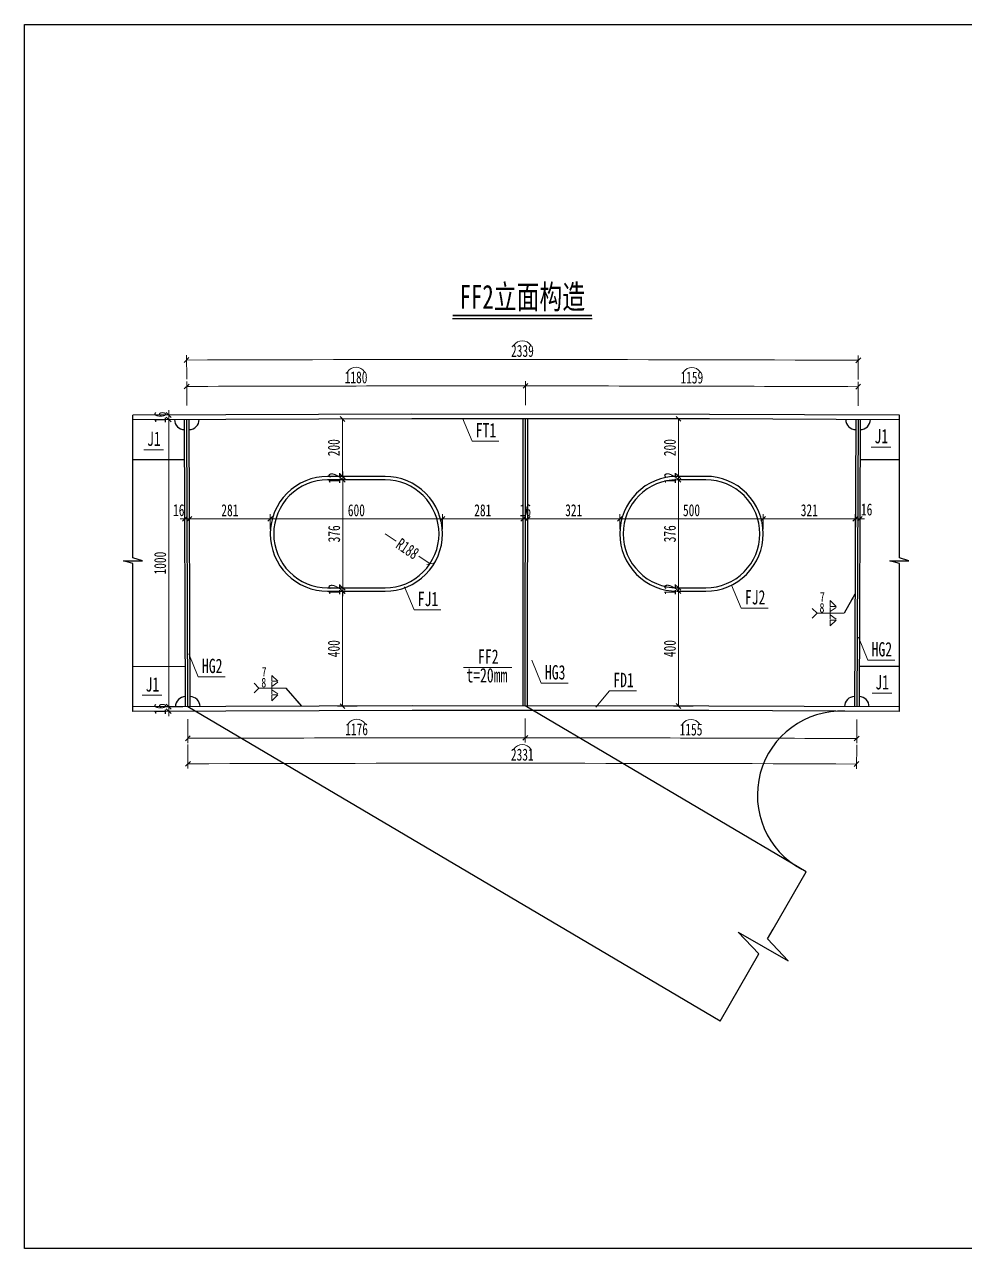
# Model space of a CAD drawing. Header units: millimetres. Extents: x -60009 to 63758, y -2164 to 95433.
# Drawn here: x 19183 to 22459, y 85721 to 89984 of the extents above; entities that cross this region are included whole.
import ezdxf
from ezdxf.enums import TextEntityAlignment as Align

# ---------------------------------------------------------------- set-up
doc = ezdxf.new("R2010")
doc.units = ezdxf.units.MM
doc.layers.get('Defpoints').update_dxf_attribs({"color": 8})
for name, color, linetype, lineweight in [('Dim', 4, 'Continuous', 15), ('文字', 7, 'Continuous', 15), ('标注线及字体', 2, 'Continuous', 15), ('细实线', 4, 'Continuous', 15), ('钢板粗线', 1, 'Continuous', 25)]:
    doc.layers.add(name, color=color, linetype=linetype, lineweight=lineweight)
doc.layers.add('Text', color=4, linetype='Continuous')
doc.styles.add('111', font='仿宋_GB2312.TTF', dxfattribs={"width": 0.7})
doc.styles.add('BM_Dim', font='仿宋_GB2312.TTF', dxfattribs={"width": 0.85})
doc.styles.add('SMEDI', font='仿宋_GB2312.TTF', dxfattribs={"width": 0.75})
doc.styles.get("Standard").update_dxf_attribs({"font": '仿宋_GB2312.TTF'})
doc.dimstyles.new('200', dxfattribs={"dimscale": 0, "dimtxt": 2.5, "dimasz": 1, "dimexe": 1, "dimexo": 1, "dimgap": 0.6, "dimtad": 1, "dimdec": 0, "dimdsep": 46, "dimtxsty": '111', "dimblk": 'OBLIQUE', "dimcen": 0, "dimclrd": 4, "dimclre": 4, "dimclrt": 4, "dimadec": 1, "dimazin": 2, "dimtfac": 1, "dimtdec": 0, "dimtix": 1, "dimtmove": 2, "dimatfit": 3, "dimfxl": 4, "dimfxlon": 1, "dimtolj": 1, "dimlwd": -1, "dimlwe": -1, "dimarcsym": 0})
doc.dimstyles.new('MSteel_1.0_1.0', dxfattribs={"dimtxt": 3, "dimasz": 1.2, "dimexe": 1, "dimexo": 1, "dimgap": 1, "dimtad": 3, "dimtoh": 1, "dimdec": 0, "dimzin": 0, "dimdsep": 46, "dimtxsty": 'Standard', "dimblk": 'ARCHTICK', "dimcen": 0.09, "dimclrd": 3, "dimclre": 3, "dimadec": 0, "dimazin": 0, "dimtfac": 1, "dimtdec": 4, "dimtofl": 0, "dimtmove": 0, "dimatfit": 3, "dimfxl": 1, "dimtolj": 1, "dimtzin": 0, "dimarcsym": 0})

# ---------------------------------------------------------------- blocks, each defined once
blk = doc.blocks.new('_Oblique')
at = {"color": 0, "linetype": 'ByBlock', "lineweight": -2}
blk.add_line((-0.5, -0.5), (0.5, 0.5), dxfattribs=at)
blk = doc.blocks.new('*D675')
at = {"layer": 'Defpoints', "color": 0, "transparency": 16777216}
for p in [(19685.8, 88624.1), (19750.2, 88624.1), (19750.2, 88608.1)]:
    blk.add_point(p, dxfattribs=at)
at = {"layer": '细实线', "color": 4, "transparency": 16777216}
for p, q in [((19685.8, 88624.1), (19685.8, 88640.7)), ((19733.5, 88624.1), (19669.1, 88624.1)), ((19733.5, 88608.1), (19669.1, 88608.1)), ((19685.8, 88608.1), (19685.8, 88624.1)), ((19685.8, 88608.1), (19685.8, 88591.4))]:
    blk.add_line(p, q, dxfattribs=at)
at = {"layer": '细实线', "color": 4, "transparency": 16777216, "xscale": 16.66666666666666, "yscale": 16.66666666666666, "zscale": 16.66666666666666}
for p, rotation in [((19685.8, 88624.1), 270), ((19685.8, 88608.1), 90)]:
    blk.add_blockref('_Oblique', p, dxfattribs=dict(at, rotation=rotation))
at = {"layer": '细实线', "color": 4, "transparency": 16777216, "insert": (19656, 88616.1), "char_height": 41.67, "attachment_point": 5, "rotation": 90, "style": '111'}
blk.add_mtext('\\A1;16', dxfattribs=at)
blk = doc.blocks.new('*D676')
at = {"layer": 'Defpoints', "color": 0, "transparency": 16777216}
for p in [(19685.8, 87608.1), (19752.2, 87608.1), (19752.2, 87592.1)]:
    blk.add_point(p, dxfattribs=at)
at = {"layer": '细实线', "color": 4, "transparency": 16777216}
for p, q in [((19685.8, 87608.1), (19685.8, 87624.7)), ((19735.5, 87608.1), (19669.1, 87608.1)), ((19735.5, 87592.1), (19669.1, 87592.1)), ((19685.8, 87592.1), (19685.8, 87608.1)), ((19685.8, 87592.1), (19685.8, 87575.4))]:
    blk.add_line(p, q, dxfattribs=at)
at = {"layer": '细实线', "color": 4, "transparency": 16777216, "xscale": 16.66666666666666, "yscale": 16.66666666666666, "zscale": 16.66666666666666}
for p, rotation in [((19685.8, 87608.1), 270), ((19685.8, 87592.1), 90)]:
    blk.add_blockref('_Oblique', p, dxfattribs=dict(at, rotation=rotation))
at = {"layer": '细实线', "color": 4, "transparency": 16777216, "insert": (19656, 87600.1), "char_height": 41.67, "attachment_point": 5, "rotation": 90, "style": '111'}
blk.add_mtext('\\A1;16', dxfattribs=at)
blk = doc.blocks.new('*D677')
at = {"layer": 'Defpoints', "color": 0, "transparency": 16777216}
for p in [(19750.2, 88608.1), (19685.8, 87608.1), (19752.2, 87608.1)]:
    blk.add_point(p, dxfattribs=at)
at = {"layer": '细实线', "color": 4, "transparency": 16777216}
for p, q in [((19733.5, 88608.1), (19669.1, 88608.1)), ((19685.8, 88608.1), (19685.8, 87608.1)), ((19735.5, 87608.1), (19669.1, 87608.1))]:
    blk.add_line(p, q, dxfattribs=at)
at = {"layer": '细实线', "color": 4, "transparency": 16777216, "xscale": 16.66666666666666, "yscale": 16.66666666666666, "zscale": 16.66666666666666}
for p, rotation in [((19685.8, 88608.1), 90), ((19685.8, 87608.1), 270)]:
    blk.add_blockref('_Oblique', p, dxfattribs=dict(at, rotation=rotation))
at = {"layer": '细实线', "color": 4, "transparency": 16777216, "insert": (19656, 88108.1), "char_height": 41.67, "attachment_point": 5, "rotation": 90, "style": '111'}
blk.add_mtext('\\A1;1000', dxfattribs=at)
blk = doc.blocks.new('*D678')
at = {"layer": 'Defpoints', "color": 0}
for p in [(20936.6, 88262), (20920.6, 88210.5), (20936.6, 88210.5)]:
    blk.add_point(p, dxfattribs=at)
at = {"layer": '细实线', "color": 4}
for p, q in [((20920.6, 88262), (20903.9, 88262)), ((20920.6, 88227.1), (20920.6, 88278.7)), ((20920.6, 88262), (20936.6, 88262)), ((20936.6, 88227.1), (20936.6, 88278.7)), ((20936.6, 88262), (20953.2, 88262))]:
    blk.add_line(p, q, dxfattribs=at)
at = {"layer": '细实线', "color": 4, "xscale": 16.66666666666666, "yscale": 16.66666666666666, "zscale": 16.66666666666666}
blk.add_blockref('_Oblique', (20920.6, 88262), dxfattribs=at)
at = {"layer": '细实线', "color": 4, "xscale": 16.66666666666666, "yscale": 16.66666666666666, "zscale": 16.66666666666666, "rotation": 180}
blk.add_blockref('_Oblique', (20936.6, 88262), dxfattribs=at)
at = {"layer": '细实线', "color": 4, "insert": (20928.6, 88291.9), "char_height": 41.67, "attachment_point": 5, "style": '111'}
blk.add_mtext('\\A1;16', dxfattribs=at)
blk = doc.blocks.new('*D679')
at = {"layer": 'Defpoints', "color": 0, "transparency": 16777216}
for p in [(22094.1, 88262.1), (22078.1, 88209.1), (22094.1, 88209.1)]:
    blk.add_point(p, dxfattribs=at)
at = {"layer": '细实线', "color": 4, "transparency": 16777216}
for p, q in [((22078.1, 88262.1), (22061.4, 88262.1)), ((22078.1, 88225.7), (22078.1, 88278.8)), ((22078.1, 88262.1), (22094.1, 88262.1)), ((22094.1, 88225.7), (22094.1, 88278.8)), ((22094.1, 88262.1), (22110.7, 88262.1))]:
    blk.add_line(p, q, dxfattribs=at)
at = {"layer": '细实线', "color": 4, "transparency": 16777216, "xscale": 16.66666666666666, "yscale": 16.66666666666666, "zscale": 16.66666666666666}
blk.add_blockref('_Oblique', (22078.1, 88262.1), dxfattribs=at)
at = {"layer": '细实线', "color": 4, "transparency": 16777216, "xscale": 16.66666666666666, "yscale": 16.66666666666666, "zscale": 16.66666666666666, "rotation": 180}
blk.add_blockref('_Oblique', (22094.1, 88262.1), dxfattribs=at)
at = {"layer": '细实线', "color": 4, "transparency": 16777216, "insert": (22117.7, 88294.7), "char_height": 41.67, "attachment_point": 5, "style": '111'}
blk.add_mtext('\\A1;16', dxfattribs=at)
blk = doc.blocks.new('*D680')
at = {"layer": 'Defpoints', "color": 0, "transparency": 16777216}
for p in [(19742.2, 88262), (19742.2, 88192.6), (19758.2, 88195.9)]:
    blk.add_point(p, dxfattribs=at)
at = {"layer": '细实线', "color": 4, "transparency": 16777216}
for p, q in [((19742.2, 88262), (19725.5, 88262)), ((19742.2, 88209.2), (19742.2, 88278.7)), ((19758.2, 88262), (19742.2, 88262)), ((19758.2, 88212.5), (19758.2, 88278.7)), ((19758.2, 88262), (19774.8, 88262))]:
    blk.add_line(p, q, dxfattribs=at)
at = {"layer": '细实线', "color": 4, "transparency": 16777216, "xscale": 16.66666666666666, "yscale": 16.66666666666666, "zscale": 16.66666666666666}
blk.add_blockref('_Oblique', (19742.2, 88262), dxfattribs=at)
at = {"layer": '细实线', "color": 4, "transparency": 16777216, "xscale": 16.66666666666666, "yscale": 16.66666666666666, "zscale": 16.66666666666666, "rotation": 180}
blk.add_blockref('_Oblique', (19758.2, 88262), dxfattribs=at)
at = {"layer": '细实线', "color": 4, "transparency": 16777216, "insert": (19720.8, 88292.4), "char_height": 41.67, "attachment_point": 5, "style": '111'}
blk.add_mtext('\\A1;16', dxfattribs=at)
blk = doc.blocks.new('_ArchTick')
at = {"color": 0, "linetype": 'ByBlock', "const_width": 0.15}
blk.add_lwpolyline([(-0.5, -0.5), (0.5, 0.5)], dxfattribs=at)
blk = doc.blocks.new('半融透2')
at = {"layer": 'Dim'}
for p, q in [((0, 0), (-5.71, 0)), ((-2.95, 0.34), (-1.72, 1.21)), ((-2.95, -0.34), (-1.72, -1.21))]:
    blk.add_line(p, q, dxfattribs=at)
for points in [[(-1.72, 1.41), (-2.95, 1.41), (-2.95, 2.65)], [(-1.72, -1.41), (-2.95, -1.41), (-2.95, -2.65)]]:
    blk.add_lwpolyline(points, close=True, dxfattribs=at)
for points in [[(-6.71, -1), (-5.71, 0), (-6.71, 1)], [(-2.95, -1.21), (-2.95, 0), (-2.95, 1.21)]]:
    blk.add_lwpolyline(points, dxfattribs=at)
at = {"layer": 'Text', "style": 'SMEDI', "width": 0.75}
blk.add_text('7', height=2, dxfattribs=at).set_placement((-5.1, 3.42), align=Align.MIDDLE_LEFT)
blk = doc.blocks.new('*D681')
at = {"layer": 'Defpoints', "color": 0, "transparency": 16777216}
for p in [(20291, 88610.1), (20358.6, 88610.1), (20358.6, 88410.1)]:
    blk.add_point(p, dxfattribs=at)
at = {"layer": '细实线', "color": 4, "transparency": 16777216}
for p, q in [((20341.9, 88610.1), (20274.3, 88610.1)), ((20291, 88410.1), (20291, 88610.1)), ((20341.9, 88410.1), (20274.3, 88410.1))]:
    blk.add_line(p, q, dxfattribs=at)
at = {"layer": '细实线', "color": 4, "transparency": 16777216, "xscale": 16.66666666666666, "yscale": 16.66666666666666, "zscale": 16.66666666666666}
for p, rotation in [((20291, 88610.1), 90), ((20291, 88410.1), 270)]:
    blk.add_blockref('_Oblique', p, dxfattribs=dict(at, rotation=rotation))
at = {"layer": '细实线', "color": 4, "transparency": 16777216, "insert": (20261.2, 88510.1), "char_height": 41.67, "attachment_point": 5, "rotation": 90, "style": '111'}
blk.add_mtext('\\A1;200', dxfattribs=at)
blk = doc.blocks.new('*D682')
at = {"layer": 'Defpoints', "color": 0}
for p in [(20292, 88398.1), (20359.6, 88398.1), (20379.6, 88410.1)]:
    blk.add_point(p, dxfattribs=at)
at = {"layer": '细实线', "color": 4}
for p, q in [((20292, 88410.1), (20292, 88426.8)), ((20358.6, 88410.1), (20275.3, 88410.1)), ((20342.9, 88398.1), (20275.3, 88398.1)), ((20292, 88410.1), (20292, 88398.1)), ((20292, 88398.1), (20292, 88381.4))]:
    blk.add_line(p, q, dxfattribs=at)
at = {"layer": '细实线', "color": 4, "xscale": 16.66666666666666, "yscale": 16.66666666666666, "zscale": 16.66666666666666}
for p, rotation in [((20292, 88410.1), 270), ((20292, 88398.1), 90)]:
    blk.add_blockref('_Oblique', p, dxfattribs=dict(at, rotation=rotation))
at = {"layer": '细实线', "color": 4, "insert": (20262.6, 88404.1), "char_height": 41.67, "attachment_point": 5, "rotation": 90, "style": '111'}
blk.add_mtext('\\A1;12', dxfattribs=at)
blk = doc.blocks.new('*D683')
at = {"layer": 'Defpoints', "color": 0}
for p in [(20378.6, 88398.1), (20292, 88022.1), (20359.6, 88022.1)]:
    blk.add_point(p, dxfattribs=at)
at = {"layer": '细实线', "color": 4}
for p, q in [((20358.6, 88398.1), (20275.3, 88398.1)), ((20292, 88398.1), (20292, 88022.1)), ((20342.9, 88022.1), (20275.3, 88022.1))]:
    blk.add_line(p, q, dxfattribs=at)
at = {"layer": '细实线', "color": 4, "xscale": 16.66666666666666, "yscale": 16.66666666666666, "zscale": 16.66666666666666}
for p, rotation in [((20292, 88398.1), 90), ((20292, 88022.1), 270)]:
    blk.add_blockref('_Oblique', p, dxfattribs=dict(at, rotation=rotation))
at = {"layer": '细实线', "color": 4, "insert": (20262.2, 88210.1), "char_height": 41.67, "attachment_point": 5, "rotation": 90, "style": '111'}
blk.add_mtext('\\A1;376', dxfattribs=at)
blk = doc.blocks.new('*D684')
at = {"layer": 'Defpoints', "color": 0}
for p in [(20292, 88010.1), (20359.6, 88010.1), (20379.6, 88022.1)]:
    blk.add_point(p, dxfattribs=at)
at = {"layer": '细实线', "color": 4}
for p, q in [((20292, 88022.1), (20292, 88038.8)), ((20358.6, 88022.1), (20275.3, 88022.1)), ((20342.9, 88010.1), (20275.3, 88010.1)), ((20292, 88022.1), (20292, 88010.1)), ((20292, 88010.1), (20292, 87993.4))]:
    blk.add_line(p, q, dxfattribs=at)
at = {"layer": '细实线', "color": 4, "xscale": 16.66666666666666, "yscale": 16.66666666666666, "zscale": 16.66666666666666}
for p, rotation in [((20292, 88022.1), 270), ((20292, 88010.1), 90)]:
    blk.add_blockref('_Oblique', p, dxfattribs=dict(at, rotation=rotation))
at = {"layer": '细实线', "color": 4, "insert": (20262.6, 88016.1), "char_height": 41.67, "attachment_point": 5, "rotation": 90, "style": '111'}
blk.add_mtext('\\A1;12', dxfattribs=at)
blk = doc.blocks.new('*D685')
at = {"layer": 'Defpoints', "color": 0, "transparency": 16777216}
for p in [(20358.6, 88010.1), (20291, 87610.1), (20358.6, 87610.1)]:
    blk.add_point(p, dxfattribs=at)
at = {"layer": '细实线', "color": 4, "transparency": 16777216}
for p, q in [((20341.9, 88010.1), (20274.3, 88010.1)), ((20291, 88010.1), (20291, 87610.1)), ((20341.9, 87610.1), (20274.3, 87610.1))]:
    blk.add_line(p, q, dxfattribs=at)
at = {"layer": '细实线', "color": 4, "transparency": 16777216, "xscale": 16.66666666666666, "yscale": 16.66666666666666, "zscale": 16.66666666666666}
for p, rotation in [((20291, 88010.1), 90), ((20291, 87610.1), 270)]:
    blk.add_blockref('_Oblique', p, dxfattribs=dict(at, rotation=rotation))
at = {"layer": '细实线', "color": 4, "transparency": 16777216, "insert": (20261.2, 87810.1), "char_height": 41.67, "attachment_point": 5, "rotation": 90, "style": '111'}
blk.add_mtext('\\A1;400', dxfattribs=at)
blk = doc.blocks.new('*D686')
at = {"layer": 'Defpoints', "color": 0, "transparency": 16777216}
for p in [(21529.4, 88010.3), (21461.8, 87610.3), (21529.4, 87610.3)]:
    blk.add_point(p, dxfattribs=at)
at = {"layer": '细实线', "color": 4, "transparency": 16777216}
for p, q in [((21512.8, 88010.3), (21445.1, 88010.3)), ((21461.8, 88010.3), (21461.8, 87610.3)), ((21512.8, 87610.3), (21445.1, 87610.3))]:
    blk.add_line(p, q, dxfattribs=at)
at = {"layer": '细实线', "color": 4, "transparency": 16777216, "xscale": 16.66666666666666, "yscale": 16.66666666666666, "zscale": 16.66666666666666}
for p, rotation in [((21461.8, 88010.3), 90), ((21461.8, 87610.3), 270)]:
    blk.add_blockref('_Oblique', p, dxfattribs=dict(at, rotation=rotation))
at = {"layer": '细实线', "color": 4, "transparency": 16777216, "insert": (21432, 87810.3), "char_height": 41.67, "attachment_point": 5, "rotation": 90, "style": '111'}
blk.add_mtext('\\A1;400', dxfattribs=at)
blk = doc.blocks.new('*D687')
at = {"layer": 'Defpoints', "color": 0, "transparency": 16777216}
for p in [(21529.4, 88398.3), (21461.8, 88022.3), (21529.4, 88022.3)]:
    blk.add_point(p, dxfattribs=at)
at = {"layer": '细实线', "color": 4, "transparency": 16777216}
for p, q in [((21512.8, 88398.3), (21445.1, 88398.3)), ((21461.8, 88398.3), (21461.8, 88022.3)), ((21512.8, 88022.3), (21445.1, 88022.3))]:
    blk.add_line(p, q, dxfattribs=at)
at = {"layer": '细实线', "color": 4, "transparency": 16777216, "xscale": 16.66666666666666, "yscale": 16.66666666666666, "zscale": 16.66666666666666}
for p, rotation in [((21461.8, 88398.3), 90), ((21461.8, 88022.3), 270)]:
    blk.add_blockref('_Oblique', p, dxfattribs=dict(at, rotation=rotation))
at = {"layer": '细实线', "color": 4, "transparency": 16777216, "insert": (21432, 88210.3), "char_height": 41.67, "attachment_point": 5, "rotation": 90, "style": '111'}
blk.add_mtext('\\A1;376', dxfattribs=at)
blk = doc.blocks.new('*D688')
at = {"layer": 'Defpoints', "color": 0, "transparency": 16777216}
for p in [(21461.8, 88610.3), (21529.4, 88610.3), (21529.4, 88410.3)]:
    blk.add_point(p, dxfattribs=at)
at = {"layer": '细实线', "color": 4, "transparency": 16777216}
for p, q in [((21512.8, 88610.3), (21445.1, 88610.3)), ((21461.8, 88410.3), (21461.8, 88610.3)), ((21512.8, 88410.3), (21445.1, 88410.3))]:
    blk.add_line(p, q, dxfattribs=at)
at = {"layer": '细实线', "color": 4, "transparency": 16777216, "xscale": 16.66666666666666, "yscale": 16.66666666666666, "zscale": 16.66666666666666}
for p, rotation in [((21461.8, 88610.3), 90), ((21461.8, 88410.3), 270)]:
    blk.add_blockref('_Oblique', p, dxfattribs=dict(at, rotation=rotation))
at = {"layer": '细实线', "color": 4, "transparency": 16777216, "insert": (21432, 88510.3), "char_height": 41.67, "attachment_point": 5, "rotation": 90, "style": '111'}
blk.add_mtext('\\A1;200', dxfattribs=at)
blk = doc.blocks.new('*D689')
at = {"layer": 'Defpoints', "color": 0, "transparency": 16777216}
for p in [(21461.8, 88010.3), (21529.4, 88022.3), (21529.4, 88010.3)]:
    blk.add_point(p, dxfattribs=at)
at = {"layer": '细实线', "color": 4, "transparency": 16777216}
for p, q in [((21461.8, 88022.3), (21461.8, 88038.9)), ((21512.8, 88022.3), (21445.1, 88022.3)), ((21512.8, 88010.3), (21445.1, 88010.3)), ((21461.8, 88022.3), (21461.8, 88010.3)), ((21461.8, 88010.3), (21461.8, 87993.6))]:
    blk.add_line(p, q, dxfattribs=at)
at = {"layer": '细实线', "color": 4, "transparency": 16777216, "xscale": 16.66666666666666, "yscale": 16.66666666666666, "zscale": 16.66666666666666}
for p, rotation in [((21461.8, 88022.3), 270), ((21461.8, 88010.3), 90)]:
    blk.add_blockref('_Oblique', p, dxfattribs=dict(at, rotation=rotation))
at = {"layer": '细实线', "color": 4, "transparency": 16777216, "insert": (21432.4, 88016.3), "char_height": 41.67, "attachment_point": 5, "rotation": 90, "style": '111'}
blk.add_mtext('\\A1;12', dxfattribs=at)
blk = doc.blocks.new('*D690')
at = {"layer": 'Defpoints', "color": 0, "transparency": 16777216}
for p in [(21461.8, 88398.3), (21529.4, 88410.3), (21529.4, 88398.3)]:
    blk.add_point(p, dxfattribs=at)
at = {"layer": '细实线', "color": 4, "transparency": 16777216}
for p, q in [((21461.8, 88410.3), (21461.8, 88426.9)), ((21512.8, 88410.3), (21445.1, 88410.3)), ((21512.8, 88398.3), (21445.1, 88398.3)), ((21461.8, 88410.3), (21461.8, 88398.3)), ((21461.8, 88398.3), (21461.8, 88381.6))]:
    blk.add_line(p, q, dxfattribs=at)
at = {"layer": '细实线', "color": 4, "transparency": 16777216, "xscale": 16.66666666666666, "yscale": 16.66666666666666, "zscale": 16.66666666666666}
for p, rotation in [((21461.8, 88410.3), 270), ((21461.8, 88398.3), 90)]:
    blk.add_blockref('_Oblique', p, dxfattribs=dict(at, rotation=rotation))
at = {"layer": '细实线', "color": 4, "transparency": 16777216, "insert": (21432.4, 88404.3), "char_height": 41.67, "attachment_point": 5, "rotation": 90, "style": '111'}
blk.add_mtext('\\A1;12', dxfattribs=at)
blk = doc.blocks.new('*D691')
at = {"layer": 'Defpoints', "color": 0}
for p in [(20920.6, 88262), (20639.6, 88210.1), (20920.6, 88209.6)]:
    blk.add_point(p, dxfattribs=at)
at = {"layer": '细实线', "color": 4}
for p, q in [((20639.6, 88226.8), (20639.6, 88278.7)), ((20639.6, 88262), (20920.6, 88262)), ((20920.6, 88226.3), (20920.6, 88278.7))]:
    blk.add_line(p, q, dxfattribs=at)
at = {"layer": '细实线', "color": 4, "xscale": 16.66666666666666, "yscale": 16.66666666666666, "zscale": 16.66666666666666, "rotation": 180}
blk.add_blockref('_Oblique', (20639.6, 88262), dxfattribs=at)
at = {"layer": '细实线', "color": 4, "xscale": 16.66666666666666, "yscale": 16.66666666666666, "zscale": 16.66666666666666}
blk.add_blockref('_Oblique', (20920.6, 88262), dxfattribs=at)
at = {"layer": '细实线', "color": 4, "insert": (20780.1, 88291.9), "char_height": 41.67, "attachment_point": 5, "style": '111'}
blk.add_mtext('\\A1;281', dxfattribs=at)
blk = doc.blocks.new('*D692')
at = {"layer": 'Defpoints', "color": 0}
for p in [(20039.6, 88262), (20039.6, 88210.1), (20639.6, 88210.1)]:
    blk.add_point(p, dxfattribs=at)
at = {"layer": '细实线', "color": 4}
for p, q in [((20039.6, 88226.8), (20039.6, 88278.7)), ((20639.6, 88262), (20039.6, 88262)), ((20639.6, 88226.8), (20639.6, 88278.7))]:
    blk.add_line(p, q, dxfattribs=at)
at = {"layer": '细实线', "color": 4, "xscale": 16.66666666666666, "yscale": 16.66666666666666, "zscale": 16.66666666666666, "rotation": 180}
blk.add_blockref('_Oblique', (20039.6, 88262), dxfattribs=at)
at = {"layer": '细实线', "color": 4, "xscale": 16.66666666666666, "yscale": 16.66666666666666, "zscale": 16.66666666666666}
blk.add_blockref('_Oblique', (20639.6, 88262), dxfattribs=at)
at = {"layer": '细实线', "color": 4, "insert": (20339.6, 88291.9), "char_height": 41.67, "attachment_point": 5, "style": '111'}
blk.add_mtext('\\A1;600', dxfattribs=at)
blk = doc.blocks.new('*D693')
at = {"layer": 'Defpoints', "color": 0}
for p in [(19758.2, 88262), (20039.6, 88210.1), (19758.2, 88207.7)]:
    blk.add_point(p, dxfattribs=at)
at = {"layer": '细实线', "color": 4}
for p, q in [((19758.2, 88224.3), (19758.2, 88278.7)), ((20039.6, 88262), (19758.2, 88262)), ((20039.6, 88226.8), (20039.6, 88278.7))]:
    blk.add_line(p, q, dxfattribs=at)
at = {"layer": '细实线', "color": 4, "xscale": 16.66666666666666, "yscale": 16.66666666666666, "zscale": 16.66666666666666, "rotation": 180}
blk.add_blockref('_Oblique', (19758.2, 88262), dxfattribs=at)
at = {"layer": '细实线', "color": 4, "xscale": 16.66666666666666, "yscale": 16.66666666666666, "zscale": 16.66666666666666}
blk.add_blockref('_Oblique', (20039.6, 88262), dxfattribs=at)
at = {"layer": '细实线', "color": 4, "insert": (19898.9, 88291.9), "char_height": 41.67, "attachment_point": 5, "style": '111'}
blk.add_mtext('\\A1;281', dxfattribs=at)
blk = doc.blocks.new('*D694')
at = {"layer": 'Defpoints', "color": 0}
for p in [(20439.6, 88210.1), (20596.2, 88106.1)]:
    blk.add_point(p, dxfattribs=at)
at = {"layer": '细实线', "color": 4}
for p, q in [((20478.3, 88184.4), (20439.6, 88210.1)), ((20557.6, 88131.8), (20596.2, 88106.1))]:
    blk.add_line(p, q, dxfattribs=at)
at = {"layer": '细实线', "color": 4, "xscale": 16.66666666666666, "yscale": 16.66666666666666, "zscale": 16.66666666666666, "rotation": 326.4129953042393}
blk.add_blockref('_Oblique', (20596.2, 88106.1), dxfattribs=at)
at = {"layer": '细实线', "color": 4, "insert": (20517.9, 88158.1), "char_height": 41.67, "attachment_point": 5, "rotation": 326.413, "style": '111'}
blk.add_mtext('\\A1;R188', dxfattribs=at)
blk = doc.blocks.new('*D695')
at = {"layer": 'Defpoints', "color": 0}
for p in [(20936.6, 88262.3), (20936.6, 88210.5), (21257.4, 88210.3)]:
    blk.add_point(p, dxfattribs=at)
at = {"layer": '细实线', "color": 4}
for p, q in [((20936.6, 88227.2), (20936.6, 88278.9)), ((21257.4, 88262.3), (20936.6, 88262.3)), ((21257.4, 88226.9), (21257.4, 88278.9))]:
    blk.add_line(p, q, dxfattribs=at)
at = {"layer": '细实线', "color": 4, "xscale": 16.66666666666666, "yscale": 16.66666666666666, "zscale": 16.66666666666666, "rotation": 180}
blk.add_blockref('_Oblique', (20936.6, 88262.3), dxfattribs=at)
at = {"layer": '细实线', "color": 4, "xscale": 16.66666666666666, "yscale": 16.66666666666666, "zscale": 16.66666666666666}
blk.add_blockref('_Oblique', (21257.4, 88262.3), dxfattribs=at)
at = {"layer": '细实线', "color": 4, "insert": (21097, 88292.1), "char_height": 41.67, "attachment_point": 5, "style": '111'}
blk.add_mtext('\\A1;321', dxfattribs=at)
blk = doc.blocks.new('*D696')
at = {"layer": 'Defpoints', "color": 0}
for p in [(21757.4, 88262.3), (21257.4, 88210.3), (21757.4, 88210.3)]:
    blk.add_point(p, dxfattribs=at)
at = {"layer": '细实线', "color": 4}
for p, q in [((21257.4, 88226.9), (21257.4, 88278.9)), ((21257.4, 88262.3), (21757.4, 88262.3)), ((21757.4, 88226.9), (21757.4, 88278.9))]:
    blk.add_line(p, q, dxfattribs=at)
at = {"layer": '细实线', "color": 4, "xscale": 16.66666666666666, "yscale": 16.66666666666666, "zscale": 16.66666666666666, "rotation": 180}
blk.add_blockref('_Oblique', (21257.4, 88262.3), dxfattribs=at)
at = {"layer": '细实线', "color": 4, "xscale": 16.66666666666666, "yscale": 16.66666666666666, "zscale": 16.66666666666666}
blk.add_blockref('_Oblique', (21757.4, 88262.3), dxfattribs=at)
at = {"layer": '细实线', "color": 4, "insert": (21507.4, 88292.1), "char_height": 41.67, "attachment_point": 5, "style": '111'}
blk.add_mtext('\\A1;500', dxfattribs=at)
blk = doc.blocks.new('*D697')
at = {"layer": 'Defpoints', "color": 0}
for p in [(22078.1, 88262.3), (21757.4, 88210.3), (22078.1, 88209.1)]:
    blk.add_point(p, dxfattribs=at)
at = {"layer": '细实线', "color": 4}
for p, q in [((21757.4, 88226.9), (21757.4, 88278.9)), ((21757.4, 88262.3), (22078.1, 88262.3)), ((22078.1, 88225.7), (22078.1, 88278.9))]:
    blk.add_line(p, q, dxfattribs=at)
at = {"layer": '细实线', "color": 4, "xscale": 16.66666666666666, "yscale": 16.66666666666666, "zscale": 16.66666666666666, "rotation": 180}
blk.add_blockref('_Oblique', (21757.4, 88262.3), dxfattribs=at)
at = {"layer": '细实线', "color": 4, "xscale": 16.66666666666666, "yscale": 16.66666666666666, "zscale": 16.66666666666666}
blk.add_blockref('_Oblique', (22078.1, 88262.3), dxfattribs=at)
at = {"layer": '细实线', "color": 4, "insert": (21917.7, 88292.1), "char_height": 41.67, "attachment_point": 5, "style": '111'}
blk.add_mtext('\\A1;321', dxfattribs=at)
blk = doc.blocks.new('*D698')
at = {"layer": 'Defpoints', "color": 0}
for p in [(20524.8, 88725.2), (19748.8, 88608.1), (20928.7, 88610.5), (20928.3, 87612), (19752.2, 87608.1)]:
    blk.add_point(p, dxfattribs=at)
at = {"layer": '细实线', "color": 4}
for p, q in [((19748.7, 88656.9), (19748.4, 88740.2)), ((20928.8, 88658.6), (20928.8, 88741.9))]:
    blk.add_line(p, q, dxfattribs=at)
blk.add_arc((20795.3, -225452.8), 314178.1, 89.975664, 90.190921, dxfattribs=at)
at = {"layer": '细实线', "color": 4, "xscale": 16.66666666666666, "yscale": 16.66666666666666, "zscale": 16.66666666666666}
for p, rotation in [((19748.4, 88723.5), 180.1909212307788), ((20928.8, 88725.3), 359.9756638472765)]:
    blk.add_blockref('_Oblique', p, dxfattribs=dict(at, rotation=rotation))
at = {"layer": '细实线', "color": 4, "insert": (20338.6, 88754.8), "char_height": 41.67, "attachment_point": 5, "rotation": 0.0833, "style": '111'}
blk.add_mtext('1180', dxfattribs=at)
blk = doc.blocks.new('*D699')
at = {"layer": 'Defpoints', "color": 0}
for p in [(20968.9, 88725.3), (20928.7, 88610.5), (22087.6, 88608.1), (20928.3, 87612), (22083.4, 87608.1)]:
    blk.add_point(p, dxfattribs=at)
at = {"layer": '细实线', "color": 4}
for p, q in [((20928.8, 88658.6), (20928.8, 88742)), ((22087.8, 88656), (22088.2, 88739.3))]:
    blk.add_line(p, q, dxfattribs=at)
blk.add_arc((20798, -219230.1), 307955.4, 89.759972, 89.975664, dxfattribs=at)
at = {"layer": '细实线', "color": 4, "xscale": 16.66666666666666, "yscale": 16.66666666666666, "zscale": 16.66666666666666}
for p, rotation in [((20928.8, 88725.3), 179.9756638472765), ((22088.1, 88722.6), 359.7599720207864)]:
    blk.add_blockref('_Oblique', p, dxfattribs=dict(at, rotation=rotation))
at = {"layer": '细实线', "color": 4, "insert": (21508.5, 88754.3), "char_height": 41.67, "attachment_point": 5, "rotation": 359.8678, "style": '111'}
blk.add_mtext('1159', dxfattribs=at)
blk = doc.blocks.new('*D700')
at = {"layer": 'Defpoints', "color": 0, "transparency": 16777216}
for p in [(20993.4, 88817.1), (19748.8, 88608.1), (22087.6, 88608.1), (19752.2, 87608.1), (22083.4, 87608.1)]:
    blk.add_point(p, dxfattribs=at)
at = {"layer": '细实线', "color": 4, "transparency": 16777216}
for p, q in [((19748.4, 88748.8), (19748.1, 88832.1)), ((22088.2, 88747.8), (22088.5, 88831.1))]:
    blk.add_line(p, q, dxfattribs=at)
blk.add_arc((20785, -222338.3), 311155.5, 89.759972, 90.190921, dxfattribs=at)
at = {"layer": '细实线', "color": 4, "transparency": 16777216, "xscale": 16.66666666666666, "yscale": 16.66666666666666, "zscale": 16.66666666666666}
for p, rotation in [((19748.1, 88815.5), 180.1909212307788), ((22088.5, 88814.5), 359.7599720207864)]:
    blk.add_blockref('_Oblique', p, dxfattribs=dict(at, rotation=rotation))
at = {"layer": '细实线', "color": 4, "transparency": 16777216, "insert": (20918.3, 88847), "char_height": 41.67, "attachment_point": 5, "rotation": 359.9754, "style": '111'}
blk.add_mtext('2339', dxfattribs=at)
blk = doc.blocks.new('*D701')
at = {"layer": 'Defpoints', "color": 0, "transparency": 16777216}
for p in [(19748.8, 88608.1), (22087.6, 88608.1), (19752.2, 87608.1), (22083.4, 87608.1), (21933.5, 87408.9)]:
    blk.add_point(p, dxfattribs=at)
at = {"layer": '细实线', "color": 4, "transparency": 16777216}
for p, q in [((19752.6, 87476), (19752.9, 87392.6)), ((22082.9, 87475), (22082.5, 87391.6))]:
    blk.add_line(p, q, dxfattribs=at)
blk.add_arc((20785, -222338.3), 309749.3, 89.759972, 90.190921, dxfattribs=at)
at = {"layer": '细实线', "color": 4, "transparency": 16777216, "xscale": 16.66666666666666, "yscale": 16.66666666666666, "zscale": 16.66666666666666}
for p, rotation in [((19752.8, 87409.3), 180.1909212307788), ((22082.6, 87408.3), 359.7599720207864)]:
    blk.add_blockref('_Oblique', p, dxfattribs=dict(at, rotation=rotation))
at = {"layer": '细实线', "color": 4, "transparency": 16777216, "insert": (20917.7, 87440.8), "char_height": 41.67, "attachment_point": 5, "rotation": 359.9754, "style": '111'}
blk.add_mtext('2331', dxfattribs=at)
blk = doc.blocks.new('*D702')
at = {"layer": 'Defpoints', "color": 0}
for p in [(19748.8, 88608.1), (20928.7, 88607.2), (20928.3, 87612), (19752.2, 87608.1), (20563, 87499.5)]:
    blk.add_point(p, dxfattribs=at)
at = {"layer": '细实线', "color": 4}
for p, q in [((19752.3, 87564.5), (19752.6, 87481.2)), ((20928.3, 87566.3), (20928.3, 87482.9))]:
    blk.add_line(p, q, dxfattribs=at)
blk.add_arc((20795.3, -225452.8), 312952.4, 89.975664, 90.190921, dxfattribs=at)
at = {"layer": '细实线', "color": 4, "xscale": 16.66666666666666, "yscale": 16.66666666666666, "zscale": 16.66666666666666}
for p, rotation in [((19752.5, 87497.9), 180.1909212307788), ((20928.3, 87499.6), 359.9756638472765)]:
    blk.add_blockref('_Oblique', p, dxfattribs=dict(at, rotation=rotation))
at = {"layer": '细实线', "color": 4, "insert": (20340.4, 87529.1), "char_height": 41.67, "attachment_point": 5, "rotation": 0.0833, "style": '111'}
blk.add_mtext('1176', dxfattribs=at)
blk = doc.blocks.new('*D703')
at = {"layer": 'Defpoints', "color": 0}
for p in [(20928.7, 88607.2), (22087.6, 88608.1), (20928.3, 87612), (22083.4, 87608.1), (21711.4, 87498.4)]:
    blk.add_point(p, dxfattribs=at)
at = {"layer": '细实线', "color": 4}
for p, q in [((20928.3, 87566.4), (20928.3, 87483)), ((22083.2, 87563.7), (22082.9, 87480.4))]:
    blk.add_line(p, q, dxfattribs=at)
blk.add_arc((20798, -219230.1), 306729.8, 89.759972, 89.975664, dxfattribs=at)
at = {"layer": '细实线', "color": 4, "xscale": 16.66666666666666, "yscale": 16.66666666666666, "zscale": 16.66666666666666}
for p, rotation in [((20928.3, 87499.7), 179.9756638472765), ((22083, 87497), 359.7599720207864)]:
    blk.add_blockref('_Oblique', p, dxfattribs=dict(at, rotation=rotation))
at = {"layer": '细实线', "color": 4, "insert": (21505.7, 87528.3), "char_height": 41.67, "attachment_point": 5, "rotation": 359.8678, "style": '111'}
blk.add_mtext('1155', dxfattribs=at)

msp = doc.modelspace()

# ---------------------------------------------------------------- linework, layer by layer
at = {"color": 4}
msp.add_line((20675.1, 88960.1), (21161, 88960.1), dxfattribs=at)
at = {"color": 6, "const_width": 6}
msp.add_lwpolyline([(20675.1, 88970.1), (21161, 88970.1)], dxfattribs=at)
at = {"color": 4}
for points in [[(19561.3, 87591.4), (19561.3, 88106.2), (19528, 88116.2), (19594.6, 88116.2), (19561.3, 88126.2), (19561.3, 88139.5), (19561.3, 88623.5)], [(22231.7, 87591.5), (22231.7, 88106.2), (22198.4, 88116.2), (22265.1, 88116.2), (22231.7, 88126.2), (22231.7, 88139.5), (22231.7, 88623.5)]]:
    msp.add_lwpolyline(points, dxfattribs=at)
at = {"color": 8}
msp.add_lwpolyline([(21607.5, 86512.9), (21742.2, 86746.9), (21670.5, 86822.8), (21843.8, 86723), (21772.1, 86798.9), (21792.1, 86833.5), (21906.8, 87032.9)], dxfattribs=at)
at = {"layer": 'Defpoints'}
for p, q in [((19752.2, 87608.1), (19748.8, 88608.1)), ((20928.3, 87610.5), (20928.7, 88610.5)), ((22087.6, 88608.1), (22083.4, 87608.1))]:
    msp.add_line(p, q, dxfattribs=at)
msp.add_lwpolyline([(19183.2, 89984.2), (25599.8, 89984.2), (25599.8, 85720.8), (19183.2, 85720.8)], close=True, dxfattribs=at)
at = {"layer": '细实线'}
for p, q in [((20742.6, 88533), (20709.6, 88613.1)), ((20742.6, 88533), (20836.6, 88533)), ((22133.4, 88512.2), (22201.7, 88512.2)), ((19599, 88503.2), (19667.3, 88503.2)), ((20540.5, 87945.2), (20507.5, 88025.3)), ((21680.2, 87951.2), (21647.2, 88031.2)), ((20540.5, 87945.2), (20634.5, 87945.2)), ((21680.2, 87951.2), (21774.3, 87951.2)), ((22121.8, 87769.9), (22088.8, 87850)), ((19788.6, 87712), (19755.6, 87792.1)), ((20712.7, 87744.2), (20881, 87744.2)), ((20983.5, 87689.8), (20950.5, 87769.8)), ((22121.8, 87769.9), (22215.8, 87769.9)), ((19788.6, 87712), (19882.6, 87712)), ((20983.5, 87689.8), (21077.5, 87689.8)), ((21221.7, 87662.8), (21174, 87606)), ((21221.7, 87662.8), (21315.7, 87662.8)), ((22136.5, 87655.2), (22204.9, 87655.2)), ((19593.7, 87647.6), (19662, 87647.6))]:
    msp.add_line(p, q, dxfattribs=at)
for centre in [(20918.3, 88847), (20338.6, 88754.8), (21508.5, 88754.3), (20340.4, 87529.1), (21505.7, 87528.2), (20917.7, 87440.8)]:
    msp.add_arc(centre, 35.5, 33.7371, 146.2643, dxfattribs=at)
at = {"layer": '钢板粗线'}
for p, q in [((19744.2, 87608), (19740.8, 88608)), ((19760.2, 87608.1), (19756.8, 88608.1)), ((20920.3, 87610.5), (20920.7, 88610.5)), ((20936.3, 87610.5), (20936.7, 88610.5)), ((22079.6, 88608.1), (22075.4, 87608.1)), ((22095.6, 88608), (22091.4, 87608))]:
    msp.add_line(p, q, dxfattribs=at)
at = {"layer": '钢板粗线', "color": 8}
for p, q in [((21607.5, 86512.9), (19752.2, 87608.1)), ((21906.8, 87032.9), (20928.3, 87610.5))]:
    msp.add_line(p, q, dxfattribs=at)
at = {"layer": '钢板粗线'}
for points in [[(22231.7, 88623.5), (21569.6, 88626.2), (20532.3, 88626.7), (19561.3, 88623.4)], [(22231.7, 88607.5), (21569.5, 88610.2), (20532.4, 88610.7), (19561.3, 88607.4)], [(19741.3, 88468), (19561.8, 88467.4)], [(22231.1, 88467.5), (22095, 88468)], [(19743.7, 87748), (19560.8, 87747.4)], [(22232.3, 87747.5), (22092, 87748)], [(22231.7, 87607.5), (21567.2, 87610.2), (20533.8, 87610.7), (19561.3, 87607.4)], [(22231.7, 87591.5), (21567.2, 87594.2), (20533.8, 87594.7), (19561.3, 87591.4)]]:
    msp.add_lwpolyline(points, dxfattribs=at)
for points in [[(20439.6, 88010.1, 0.414214), (20639.6, 88210.1, 0.414214), (20439.6, 88410.1), (20239.6, 88410.1, 0.414214), (20039.6, 88210.1, 0.414214), (20239.6, 88010.1)], [(20439.6, 88022.1, 0.414214), (20627.6, 88210.1, 0.414214), (20439.6, 88398.1), (20239.6, 88398.1, 0.414214), (20051.6, 88210.1, 0.414214), (20239.6, 88022.1)], [(21557.4, 88010.3, 0.414214), (21757.4, 88210.3, 0.414214), (21557.4, 88410.3), (21457.4, 88410.3, 0.414214), (21257.4, 88210.3, 0.414214), (21457.4, 88010.3)], [(21557.4, 88022.3, 0.414214), (21745.4, 88210.3, 0.414214), (21557.4, 88398.3), (21457.4, 88398.3, 0.414214), (21269.4, 88210.3, 0.414214), (21457.4, 88022.3)]]:
    msp.add_lwpolyline(points, format="xyb", close=True, dxfattribs=at)
for centre, start, end in [((19740.8, 88608), 180.1909, 270.1909), ((19756.8, 88608.1), 270.1909, 0.1909), ((22079.6, 88608.1), 179.76, 269.76), ((22095.6, 88608), 269.76, 359.76), ((19744.2, 87608), 90.1909, 180.1909), ((19760.2, 87608.1), 0.1909, 90.1909), ((22075.4, 87608.1), 89.76, 179.76), ((22091.4, 87608), 359.76, 89.76)]:
    msp.add_arc(centre, 35, start, end, dxfattribs=at)
at = {"layer": '钢板粗线', "color": 8}
msp.add_arc((22029.4, 87299.9), 292.6, 87.6121, 241.9601, dxfattribs=at)

# ---------------------------------------------------------------- block references
at = {"layer": '细实线', "xscale": 16.66666666666666, "yscale": 16.66666666666666, "zscale": 16.66666666666666}
for p in [(22039.8, 87933.4), (20094.8, 87672.9)]:
    msp.add_blockref('半融透2', p, dxfattribs=at)

# ---------------------------------------------------------------- texts
at = {"layer": 'Text', "color": 8, "style": 'SMEDI', "width": 0.75}
for p in [(21953.5, 87952.4), (20008.5, 87691.9)]:
    msp.add_text('8', height=33.3, dxfattribs=at).set_placement(p, align=Align.MIDDLE_LEFT)
at = {"layer": '文字', "style": 'BM_Dim', "width": 0.7}
for s, p in [('FT1', (20791.4, 88531.2)), ('J1', (19634.2, 88501.4)), ('J1', (22168.6, 88510.4)), ('FJ1', (20589.3, 87943.4)), ('FJ2', (21729, 87949.3)), ('HG2', (22170.6, 87768.1)), ('FF2', (20799.3, 87742.3)), ('HG2', (19837.4, 87710.1)), ('t=20mm', (20794.3, 87677.5)), ('HG3', (21032.3, 87687.9)), ('J1', (19628.9, 87645.7)), ('FD1', (21270.5, 87661)), ('J1', (22171.7, 87653.3))]:
    msp.add_text(s, height=50, dxfattribs=at).set_placement(p, align=Align.BOTTOM_CENTER)
at = {"layer": '标注线及字体', "color": 0, "style": '111', "width": 0.7}
msp.add_text('FF2立面构造', height=83.33, dxfattribs=at).set_placement((20917.9, 89037.5), align=Align.MIDDLE)

# ---------------------------------------------------------------- dimensions: what is measured, and where the dimension line sits
at = {"layer": '细实线'}
for base, line1, line2, text, picture, middle in [((20993.4, 88817.1), ((19752.2, 87608.1), (19748.8, 88608.1)), ((22087.6, 88608.1), (22083.4, 87608.1)), '2339', '*D700', (20918.3, 88847)), ((20524.8, 88725.2), ((19752.2, 87608.1), (19748.8, 88608.1)), ((20928.3, 87612), (20928.7, 88610.5)), '1180', '*D698', (20338.6, 88754.8)), ((20968.9, 88725.3), ((20928.3, 87612), (20928.7, 88610.5)), ((22087.6, 88608.1), (22083.4, 87608.1)), '1159', '*D699', (21508.5, 88754.3)), ((20563, 87499.5), ((19752.2, 87608.1), (19748.8, 88608.1)), ((20928.3, 87612), (20928.7, 88607.2)), '1176', '*D702', (20340.4, 87529.1)), ((21933.5, 87408.9), ((19752.2, 87608.1), (19748.8, 88608.1)), ((22087.6, 88608.1), (22083.4, 87608.1)), '2331', '*D701', (20917.7, 87440.8)), ((21711.4, 87498.4), ((20928.3, 87612), (20928.7, 88607.2)), ((22087.6, 88608.1), (22083.4, 87608.1)), '1155', '*D703', (21505.7, 87528.3))]:
    dim = msp.add_angular_dim_2l(base=base, line1=line1, line2=line2, text=text, dimstyle='200', override={"dimscale": 16.666667, "dimtxsty": '111', "dimblk": 'Oblique'}, dxfattribs=at)
    dim.commit()
    dim.dimension.update_dxf_attribs({"geometry": picture, "text_midpoint": middle})
for base, p1, p2, override, picture, middle in [((19685.8, 88624.1), (19750.2, 88608.1), (19750.2, 88624.1), {"dimscale": 16.666667, "dimblk": 'Oblique'}, '*D675', (19656, 88616.1)), ((19685.8, 87608.1), (19750.2, 88608.1), (19752.2, 87608.1), {"dimscale": 16.666667, "dimblk": 'Oblique'}, '*D677', (19656, 88108.1)), ((20291, 88610.1), (20358.6, 88410.1), (20358.6, 88610.1), {"dimscale": 16.666667}, '*D681', (20261.2, 88510.1)), ((21461.8, 88610.3), (21529.4, 88410.3), (21529.4, 88610.3), {"dimscale": 16.666667}, '*D688', (21432, 88510.3)), ((20292, 88398.1), (20379.6, 88410.1), (20359.6, 88398.1), {"dimscale": 16.666667}, '*D682', (20262.6, 88404.1)), ((21461.8, 88398.3), (21529.4, 88410.3), (21529.4, 88398.3), {"dimscale": 16.666667}, '*D690', (21432.4, 88404.3)), ((20292, 88022.1), (20378.6, 88398.1), (20359.6, 88022.1), {"dimscale": 16.666667}, '*D683', (20262.2, 88210.1)), ((21461.8, 88022.3), (21529.4, 88398.3), (21529.4, 88022.3), {"dimscale": 16.666667}, '*D687', (21432, 88210.3)), ((20292, 88010.1), (20379.6, 88022.1), (20359.6, 88010.1), {"dimscale": 16.666667}, '*D684', (20262.6, 88016.1)), ((21461.8, 88010.3), (21529.4, 88022.3), (21529.4, 88010.3), {"dimscale": 16.666667}, '*D689', (21432.4, 88016.3)), ((20291, 87610.1), (20358.6, 88010.1), (20358.6, 87610.1), {"dimscale": 16.666667}, '*D685', (20261.2, 87810.1)), ((21461.8, 87610.3), (21529.4, 88010.3), (21529.4, 87610.3), {"dimscale": 16.666667}, '*D686', (21432, 87810.3)), ((19685.8, 87608.1), (19752.2, 87592.1), (19752.2, 87608.1), {"dimscale": 16.666667, "dimblk": 'Oblique'}, '*D676', (19656, 87600.1))]:
    dim = msp.add_linear_dim(base=base, p1=p1, p2=p2, angle=90, dimstyle='200', override=override, dxfattribs=at)
    dim.commit()
    dim.dimension.update_dxf_attribs({"geometry": picture, "text_midpoint": middle})
dim = msp.add_linear_dim(base=(19742.2, 88262), p1=(19758.2, 88195.9), p2=(19742.2, 88192.6), dimstyle='200', override={"dimscale": 16.666667, "dimblk": 'Oblique'}, dxfattribs=at)
dim.commit()
dim.dimension.update_dxf_attribs({"geometry": '*D680', "text_midpoint": (19720.8, 88292.4), "dimtype": 160})
for base, p1, p2, picture, middle in [((19758.2, 88262), (20039.6, 88210.1), (19758.2, 88207.7), '*D693', (19898.9, 88291.9)), ((20039.6, 88262), (20639.6, 88210.1), (20039.6, 88210.1), '*D692', (20339.6, 88291.9)), ((20920.6, 88262), (20639.6, 88210.1), (20920.6, 88209.6), '*D691', (20780.1, 88291.9)), ((20936.6, 88262.3), (21257.4, 88210.3), (20936.6, 88210.5), '*D695', (21097, 88292.1)), ((21757.4, 88262.3), (21257.4, 88210.3), (21757.4, 88210.3), '*D696', (21507.4, 88292.1)), ((22078.1, 88262.3), (21757.4, 88210.3), (22078.1, 88209.1), '*D697', (21917.7, 88292.1))]:
    dim = msp.add_linear_dim(base=base, p1=p1, p2=p2, dimstyle='200', override={"dimscale": 16.666667}, dxfattribs=at)
    dim.commit()
    dim.dimension.update_dxf_attribs({"geometry": picture, "text_midpoint": middle})
dim = msp.add_aligned_dim(p1=(20920.6, 88210.5), p2=(20936.6, 88210.5), distance=51.6, dimstyle='200', override={"dimscale": 16.666667, "dimblk": 'Oblique'}, dxfattribs=at)
dim.commit()
dim.dimension.update_dxf_attribs({"geometry": '*D678', "text_midpoint": (20928.6, 88291.9)})
dim = msp.add_linear_dim(base=(22094.1, 88262.1), p1=(22078.1, 88209.1), p2=(22094.1, 88209.1), angle=0, dimstyle='200', override={"dimscale": 16.666667, "dimblk": 'Oblique'}, dxfattribs=at)
dim.commit()
dim.dimension.update_dxf_attribs({"geometry": '*D679', "text_midpoint": (22117.7, 88294.7), "dimtype": 161})
dim = msp.add_radius_dim(center=(20439.6, 88210.1), mpoint=(20596.2, 88106.1), dimstyle='200', override={"dimscale": 16.666667}, dxfattribs=at)
dim.commit()
dim.dimension.update_dxf_attribs({"geometry": '*D694', "text_midpoint": (20517.9, 88158.1), "dimtype": 164})

# ---------------------------------------------------------------- leaders
at = {"layer": 'Dim'}
for points in [[(22077, 87999.9), (22039.8, 87933.4)], [(20149.3, 87609.4), (20094.8, 87672.9)]]:
    msp.add_leader(points, dimstyle='MSteel_1.0_1.0', override={"dimscale": 16.666667, "dimclrd": 256}, dxfattribs=at)

doc.saveas('drawing.dxf')
